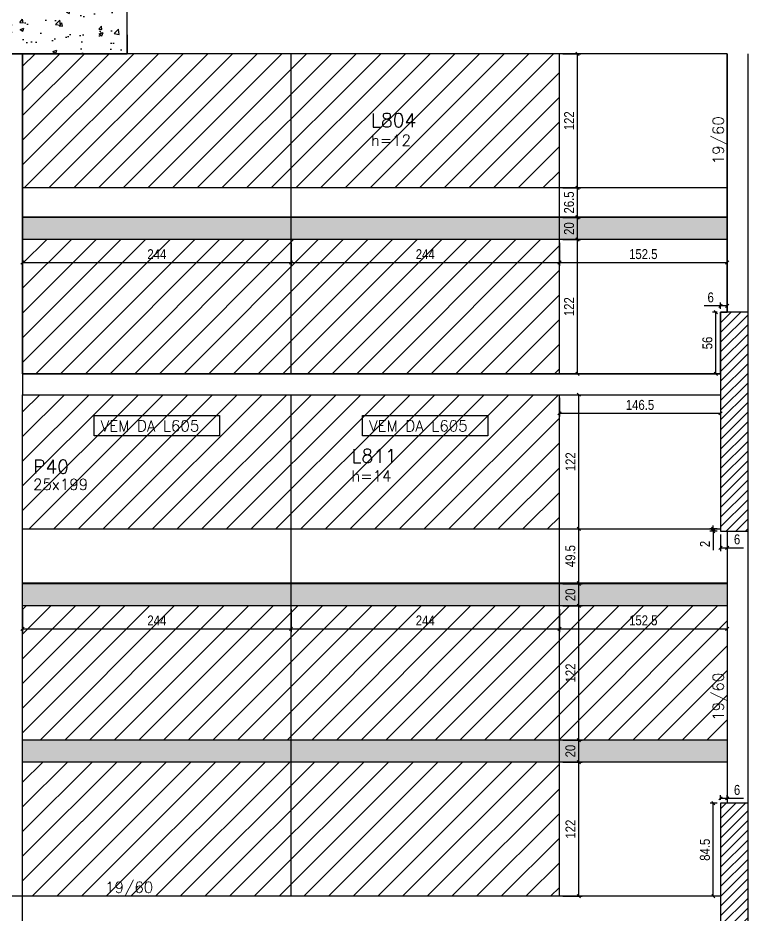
# Model space of a CAD drawing. Extents: x 1860 to 8661, y -614 to 3008.
# Drawn here: x 6487 to 7151, y 1768 to 2584 of the extents above; entities that cross this region are included whole.
import ezdxf

# ---------------------------------------------------------------- set-up
doc = ezdxf.new("R2010")
doc.units = 0
for name, color, linetype in [('COTA', 241, 'Continuous'), ('F-BLOCOS', 3, 'Continuous'), ('F-BLOCOS-HACH', 1, 'Continuous'), ('F-LAJES-DIM', 2, 'Continuous'), ('F-LAJES-NOME', 4, 'Continuous'), ('F-LAJES-R', 254, 'Continuous'), ('F-NÍVEL-PLANTA', 2, 'Continuous'), ('F-PILARES-DIM', 172, 'Continuous'), ('F-PILARES-HACH', 174, 'Continuous'), ('F-PILARES-M', 170, 'Continuous'), ('F-PILARES-NOME', 170, 'Continuous'), ('F-PILARES-S', 170, 'Continuous'), ('F-TEXTO', 6, 'Continuous'), ('F-VIGAS', 3, 'Continuous'), ('F-VIGAS-DIM', 2, 'Continuous'), ('Painéis', 200, 'Continuous')]:
    doc.layers.add(name, color=color, linetype=linetype)
doc.layers.add('Hachura', color=251, linetype='Continuous', lineweight=9)
doc.styles.add('COTA TECNICA-50', font='techl___.ttf', dxfattribs={"height": 9})
doc.styles.add('MCP', font='romans.shx')
doc.styles.add('ROMANS', font='romans.shx')
doc.dimstyles.new('COTA PAINEL-50', dxfattribs={"dimtxt": 9, "dimasz": 3, "dimexe": 3, "dimexo": 3, "dimgap": 3, "dimtad": 1, "dimdec": 1, "dimzin": 12, "dimdsep": 46, "dimtxsty": 'COTA TECNICA-50', "dimblk1": 'OBLIQUE', "dimblk2": 'OBLIQUE', "dimsah": 1, "dimcen": 0.9, "dimclrd": 4, "dimclre": 4, "dimclrt": 240, "dimadec": 1, "dimazin": 3, "dimtfac": 1, "dimtdec": 1, "dimtmove": 0, "dimatfit": 3, "dimfxl": 1, "dimtolj": 1, "dimtzin": 12, "dimarcsym": 0})
pattern_1 = [(45, (3891.34, 901.7874), (-4.419417, 4.419417), [])]

# ---------------------------------------------------------------- blocks, each defined once
blk = doc.blocks.new('Nível - Planta')
at = {"layer": 'F-NÍVEL-PLANTA'}
h = blk.add_hatch(color=71, dxfattribs=at)
h.paths.add_polyline_path([(0, 0), (0, 0.26, 0.414214), (-0.26, 0)])
h.paths.add_polyline_path([(0.26, 0), (0, 0), (0, -0.26, 0.414214)])
for p, q in [((0, -0.469), (0, 0.469)), ((-0.469, 0), (1.704, 0))]:
    blk.add_line(p, q, dxfattribs=at)
blk.add_circle((0, 0), 0.26, dxfattribs=at)
at = {"layer": 'F-TEXTO', "color": 3, "style": 'MCP'}
blk.add_attdef('NÍVEL', (0.333, 0.102), '', height=0.2, dxfattribs=at)
blk = doc.blocks.new('_Oblique')
at = {"color": 0, "linetype": 'ByBlock', "lineweight": -2}
blk.add_line((-0.5, -0.5), (0.5, 0.5), dxfattribs=at)
blk = doc.blocks.new('*D243')
at = {"layer": 'COTA', "color": 4, "lineweight": -2, "transparency": 16777216}
for p, q in [((6491.34, 2379.29), (6491.34, 2358.43)), ((6735.34, 2379.29), (6735.34, 2358.43)), ((6491.34, 2361.43), (6735.34, 2361.43))]:
    blk.add_line(p, q, dxfattribs=at)
at = {"layer": 'Defpoints', "color": 0, "transparency": 16777216}
for p in [(6491.34, 2382.29), (6735.34, 2382.29), (6735.34, 2361.43)]:
    blk.add_point(p, dxfattribs=at)
at = {"layer": 'COTA', "color": 4, "lineweight": -2, "transparency": 16777216, "xscale": 3, "yscale": 3, "zscale": 3, "rotation": 180}
blk.add_blockref('_Oblique', (6491.34, 2361.43), dxfattribs=at)
at = {"layer": 'COTA', "color": 4, "lineweight": -2, "transparency": 16777216, "xscale": 3, "yscale": 3, "zscale": 3}
blk.add_blockref('_Oblique', (6735.34, 2361.43), dxfattribs=at)
at = {"layer": 'COTA', "color": 240, "transparency": 16777216, "insert": (6613.34, 2368.99), "char_height": 9, "attachment_point": 5, "style": 'COTA TECNICA-50'}
blk.add_mtext('\\A1;244', dxfattribs=at)
blk = doc.blocks.new('*D244')
at = {"layer": 'COTA', "color": 4, "lineweight": -2, "transparency": 16777216}
for p, q in [((6735.34, 2379.29), (6735.34, 2358.43)), ((6979.34, 2379.29), (6979.34, 2358.43)), ((6735.34, 2361.43), (6979.34, 2361.43))]:
    blk.add_line(p, q, dxfattribs=at)
at = {"layer": 'Defpoints', "color": 0, "transparency": 16777216}
for p in [(6735.34, 2382.29), (6979.34, 2382.29), (6979.34, 2361.43)]:
    blk.add_point(p, dxfattribs=at)
at = {"layer": 'COTA', "color": 4, "lineweight": -2, "transparency": 16777216, "xscale": 3, "yscale": 3, "zscale": 3, "rotation": 180}
blk.add_blockref('_Oblique', (6735.34, 2361.43), dxfattribs=at)
at = {"layer": 'COTA', "color": 4, "lineweight": -2, "transparency": 16777216, "xscale": 3, "yscale": 3, "zscale": 3}
blk.add_blockref('_Oblique', (6979.34, 2361.43), dxfattribs=at)
at = {"layer": 'COTA', "color": 240, "transparency": 16777216, "insert": (6857.34, 2368.99), "char_height": 9, "attachment_point": 5, "style": 'COTA TECNICA-50'}
blk.add_mtext('\\A1;244', dxfattribs=at)
blk = doc.blocks.new('*D245')
at = {"layer": 'COTA', "color": 4, "lineweight": -2, "transparency": 16777216}
for p, q in [((6979.34, 2379.29), (6979.34, 2358.43)), ((7131.84, 2379.29), (7131.84, 2358.43)), ((6979.34, 2361.43), (7131.84, 2361.43))]:
    blk.add_line(p, q, dxfattribs=at)
at = {"layer": 'Defpoints', "color": 0, "transparency": 16777216}
for p in [(6979.34, 2382.29), (7131.84, 2382.29), (7131.84, 2361.43)]:
    blk.add_point(p, dxfattribs=at)
at = {"layer": 'COTA', "color": 4, "lineweight": -2, "transparency": 16777216, "xscale": 3, "yscale": 3, "zscale": 3, "rotation": 180}
blk.add_blockref('_Oblique', (6979.34, 2361.43), dxfattribs=at)
at = {"layer": 'COTA', "color": 4, "lineweight": -2, "transparency": 16777216, "xscale": 3, "yscale": 3, "zscale": 3}
blk.add_blockref('_Oblique', (7131.84, 2361.43), dxfattribs=at)
at = {"layer": 'COTA', "color": 240, "transparency": 16777216, "insert": (7055.59, 2369.03), "char_height": 9, "attachment_point": 5, "style": 'COTA TECNICA-50'}
blk.add_mtext('\\A1;152.5', dxfattribs=at)
blk = doc.blocks.new('*D246')
at = {"layer": 'COTA', "color": 4, "lineweight": -2, "transparency": 16777216}
for p, q in [((6982.34, 2382.29), (6998.7, 2382.29)), ((6995.7, 2260.29), (6995.7, 2382.29)), ((6982.34, 2260.29), (6998.7, 2260.29))]:
    blk.add_line(p, q, dxfattribs=at)
at = {"layer": 'Defpoints', "color": 0, "transparency": 16777216}
for p in [(6979.34, 2382.29), (6995.7, 2382.29), (6979.34, 2260.29)]:
    blk.add_point(p, dxfattribs=at)
at = {"layer": 'COTA', "color": 4, "lineweight": -2, "transparency": 16777216, "xscale": 3, "yscale": 3, "zscale": 3}
for p, rotation in [((6995.7, 2382.29), 90), ((6995.7, 2260.29), 270)]:
    blk.add_blockref('_Oblique', p, dxfattribs=dict(at, rotation=rotation))
at = {"layer": 'COTA', "color": 240, "transparency": 16777216, "insert": (6988.15, 2321.29), "char_height": 9, "attachment_point": 5, "rotation": 90, "style": 'COTA TECNICA-50'}
blk.add_mtext('\\A1;122', dxfattribs=at)
blk = doc.blocks.new('*D247')
at = {"layer": 'COTA', "color": 4, "lineweight": -2, "transparency": 16777216}
for p, q in [((6982.34, 2402.29), (6998.7, 2402.29)), ((6995.7, 2382.29), (6995.7, 2402.29)), ((6982.34, 2382.29), (6998.7, 2382.29))]:
    blk.add_line(p, q, dxfattribs=at)
at = {"layer": 'Defpoints', "color": 0, "transparency": 16777216}
for p in [(6979.34, 2402.29), (6995.7, 2402.29), (6979.34, 2382.29)]:
    blk.add_point(p, dxfattribs=at)
at = {"layer": 'COTA', "color": 4, "lineweight": -2, "transparency": 16777216, "xscale": 3, "yscale": 3, "zscale": 3}
for p, rotation in [((6995.7, 2402.29), 90), ((6995.7, 2382.29), 270)]:
    blk.add_blockref('_Oblique', p, dxfattribs=dict(at, rotation=rotation))
at = {"layer": 'COTA', "color": 240, "transparency": 16777216, "insert": (6988.11, 2392.29), "char_height": 9, "attachment_point": 5, "rotation": 90, "style": 'COTA TECNICA-50'}
blk.add_mtext('\\A1;20', dxfattribs=at)
blk = doc.blocks.new('*D248')
at = {"layer": 'COTA', "color": 4, "lineweight": -2, "transparency": 16777216}
for p, q in [((6982.34, 2429.29), (6998.7, 2429.29)), ((6995.7, 2402.79), (6995.7, 2429.29)), ((6982.34, 2402.79), (6998.7, 2402.79))]:
    blk.add_line(p, q, dxfattribs=at)
at = {"layer": 'Defpoints', "color": 0, "transparency": 16777216}
for p in [(6979.34, 2429.29), (6995.7, 2429.29), (6979.34, 2402.79)]:
    blk.add_point(p, dxfattribs=at)
at = {"layer": 'COTA', "color": 4, "lineweight": -2, "transparency": 16777216, "xscale": 3, "yscale": 3, "zscale": 3}
for p, rotation in [((6995.7, 2429.29), 90), ((6995.7, 2402.79), 270)]:
    blk.add_blockref('_Oblique', p, dxfattribs=dict(at, rotation=rotation))
at = {"layer": 'COTA', "color": 240, "transparency": 16777216, "insert": (6988.1, 2416.04), "char_height": 9, "attachment_point": 5, "rotation": 90, "style": 'COTA TECNICA-50'}
blk.add_mtext('\\A1;26.5', dxfattribs=at)
blk = doc.blocks.new('*D249')
at = {"layer": 'COTA', "color": 4, "lineweight": -2, "transparency": 16777216}
for p, q in [((6982.34, 2551.29), (6998.7, 2551.29)), ((6995.7, 2429.29), (6995.7, 2551.29)), ((6982.34, 2429.29), (6998.7, 2429.29))]:
    blk.add_line(p, q, dxfattribs=at)
at = {"layer": 'Defpoints', "color": 0, "transparency": 16777216}
for p in [(6979.34, 2551.29), (6995.7, 2551.29), (6979.34, 2429.29)]:
    blk.add_point(p, dxfattribs=at)
at = {"layer": 'COTA', "color": 4, "lineweight": -2, "transparency": 16777216, "xscale": 3, "yscale": 3, "zscale": 3}
for p, rotation in [((6995.7, 2551.29), 90), ((6995.7, 2429.29), 270)]:
    blk.add_blockref('_Oblique', p, dxfattribs=dict(at, rotation=rotation))
at = {"layer": 'COTA', "color": 240, "transparency": 16777216, "insert": (6988.15, 2490.29), "char_height": 9, "attachment_point": 5, "rotation": 90, "style": 'COTA TECNICA-50'}
blk.add_mtext('\\A1;122', dxfattribs=at)
blk = doc.blocks.new('*D250')
at = {"layer": 'COTA', "color": 4, "lineweight": -2, "transparency": 16777216}
for p, q in [((7122.84, 2316.29), (7118.53, 2316.29)), ((7121.53, 2260.29), (7121.53, 2316.29)), ((7122.84, 2260.29), (7118.53, 2260.29))]:
    blk.add_line(p, q, dxfattribs=at)
at = {"layer": 'Defpoints', "color": 0, "transparency": 16777216}
for p in [(7121.53, 2316.29), (7125.84, 2316.29), (7125.84, 2260.29)]:
    blk.add_point(p, dxfattribs=at)
at = {"layer": 'COTA', "color": 4, "lineweight": -2, "transparency": 16777216, "xscale": 3, "yscale": 3, "zscale": 3}
for p, rotation in [((7121.53, 2316.29), 90), ((7121.53, 2260.29), 270)]:
    blk.add_blockref('_Oblique', p, dxfattribs=dict(at, rotation=rotation))
at = {"layer": 'COTA', "color": 240, "transparency": 16777216, "insert": (7113.93, 2288.29), "char_height": 9, "attachment_point": 5, "rotation": 90, "style": 'COTA TECNICA-50'}
blk.add_mtext('\\A1;56', dxfattribs=at)
blk = doc.blocks.new('*D251')
at = {"layer": 'COTA', "color": 4, "lineweight": -2, "transparency": 16777216}
for p, q in [((7125.84, 2319.29), (7125.84, 2325.07)), ((7131.84, 2319.29), (7131.84, 2325.07)), ((7125.84, 2322.07), (7110.84, 2322.07)), ((7131.84, 2322.07), (7125.84, 2322.07))]:
    blk.add_line(p, q, dxfattribs=at)
at = {"layer": 'Defpoints', "color": 0, "transparency": 16777216}
for p in [(7125.84, 2322.07), (7125.84, 2316.29), (7131.84, 2316.29)]:
    blk.add_point(p, dxfattribs=at)
at = {"layer": 'COTA', "color": 4, "lineweight": -2, "transparency": 16777216, "xscale": 3, "yscale": 3, "zscale": 3, "rotation": 180}
blk.add_blockref('_Oblique', (7125.84, 2322.07), dxfattribs=at)
at = {"layer": 'COTA', "color": 4, "lineweight": -2, "transparency": 16777216, "xscale": 3, "yscale": 3, "zscale": 3}
blk.add_blockref('_Oblique', (7131.84, 2322.07), dxfattribs=at)
at = {"layer": 'COTA', "color": 240, "transparency": 16777216, "insert": (7116.84, 2329.66), "char_height": 9, "attachment_point": 5, "style": 'COTA TECNICA-50'}
blk.add_mtext('\\A1;6', dxfattribs=at)
blk = doc.blocks.new('*D252')
at = {"layer": 'COTA', "color": 4, "lineweight": -2, "transparency": 16777216}
for p, q in [((6491.34, 2046.29), (6491.34, 2025.43)), ((6735.34, 2046.29), (6735.34, 2025.43)), ((6491.34, 2028.43), (6735.34, 2028.43))]:
    blk.add_line(p, q, dxfattribs=at)
at = {"layer": 'Defpoints', "color": 0, "transparency": 16777216}
for p in [(6491.34, 2049.29), (6735.34, 2049.29), (6735.34, 2028.43)]:
    blk.add_point(p, dxfattribs=at)
at = {"layer": 'COTA', "color": 4, "lineweight": -2, "transparency": 16777216, "xscale": 3, "yscale": 3, "zscale": 3, "rotation": 180}
blk.add_blockref('_Oblique', (6491.34, 2028.43), dxfattribs=at)
at = {"layer": 'COTA', "color": 4, "lineweight": -2, "transparency": 16777216, "xscale": 3, "yscale": 3, "zscale": 3}
blk.add_blockref('_Oblique', (6735.34, 2028.43), dxfattribs=at)
at = {"layer": 'COTA', "color": 240, "transparency": 16777216, "insert": (6613.34, 2035.99), "char_height": 9, "attachment_point": 5, "style": 'COTA TECNICA-50'}
blk.add_mtext('\\A1;244', dxfattribs=at)
blk = doc.blocks.new('*D253')
at = {"layer": 'COTA', "color": 4, "lineweight": -2, "transparency": 16777216}
for p, q in [((6735.34, 2046.29), (6735.34, 2025.43)), ((6979.34, 2046.29), (6979.34, 2025.43)), ((6735.34, 2028.43), (6979.34, 2028.43))]:
    blk.add_line(p, q, dxfattribs=at)
at = {"layer": 'Defpoints', "color": 0, "transparency": 16777216}
for p in [(6735.34, 2049.29), (6979.34, 2049.29), (6979.34, 2028.43)]:
    blk.add_point(p, dxfattribs=at)
at = {"layer": 'COTA', "color": 4, "lineweight": -2, "transparency": 16777216, "xscale": 3, "yscale": 3, "zscale": 3, "rotation": 180}
blk.add_blockref('_Oblique', (6735.34, 2028.43), dxfattribs=at)
at = {"layer": 'COTA', "color": 4, "lineweight": -2, "transparency": 16777216, "xscale": 3, "yscale": 3, "zscale": 3}
blk.add_blockref('_Oblique', (6979.34, 2028.43), dxfattribs=at)
at = {"layer": 'COTA', "color": 240, "transparency": 16777216, "insert": (6857.34, 2035.99), "char_height": 9, "attachment_point": 5, "style": 'COTA TECNICA-50'}
blk.add_mtext('\\A1;244', dxfattribs=at)
blk = doc.blocks.new('*D254')
at = {"layer": 'COTA', "color": 4, "lineweight": -2, "transparency": 16777216}
for p, q in [((6979.34, 2046.29), (6979.34, 2025.43)), ((7131.84, 2046.29), (7131.84, 2025.43)), ((6979.34, 2028.43), (7131.84, 2028.43))]:
    blk.add_line(p, q, dxfattribs=at)
at = {"layer": 'Defpoints', "color": 0, "transparency": 16777216}
for p in [(6979.34, 2049.29), (7131.84, 2049.29), (7131.84, 2028.43)]:
    blk.add_point(p, dxfattribs=at)
at = {"layer": 'COTA', "color": 4, "lineweight": -2, "transparency": 16777216, "xscale": 3, "yscale": 3, "zscale": 3, "rotation": 180}
blk.add_blockref('_Oblique', (6979.34, 2028.43), dxfattribs=at)
at = {"layer": 'COTA', "color": 4, "lineweight": -2, "transparency": 16777216, "xscale": 3, "yscale": 3, "zscale": 3}
blk.add_blockref('_Oblique', (7131.84, 2028.43), dxfattribs=at)
at = {"layer": 'COTA', "color": 240, "transparency": 16777216, "insert": (7055.59, 2036.03), "char_height": 9, "attachment_point": 5, "style": 'COTA TECNICA-50'}
blk.add_mtext('\\A1;152.5', dxfattribs=at)
blk = doc.blocks.new('*D255')
at = {"layer": 'COTA', "color": 4, "lineweight": -2, "transparency": 16777216}
for p, q in [((6982.34, 1907.29), (6999.95, 1907.29)), ((6996.95, 1785.29), (6996.95, 1907.29)), ((6982.34, 1785.29), (6999.95, 1785.29))]:
    blk.add_line(p, q, dxfattribs=at)
at = {"layer": 'Defpoints', "color": 0, "transparency": 16777216}
for p in [(6979.34, 1907.29), (6996.95, 1907.29), (6979.34, 1785.29)]:
    blk.add_point(p, dxfattribs=at)
at = {"layer": 'COTA', "color": 4, "lineweight": -2, "transparency": 16777216, "xscale": 3, "yscale": 3, "zscale": 3}
for p, rotation in [((6996.95, 1907.29), 90), ((6996.95, 1785.29), 270)]:
    blk.add_blockref('_Oblique', p, dxfattribs=dict(at, rotation=rotation))
at = {"layer": 'COTA', "color": 240, "transparency": 16777216, "insert": (6989.4, 1846.29), "char_height": 9, "attachment_point": 5, "rotation": 90, "style": 'COTA TECNICA-50'}
blk.add_mtext('\\A1;122', dxfattribs=at)
blk = doc.blocks.new('*D256')
at = {"layer": 'COTA', "color": 4, "lineweight": -2, "transparency": 16777216}
for p, q in [((6982.34, 1927.29), (6999.95, 1927.29)), ((6996.95, 1907.29), (6996.95, 1927.29)), ((6982.34, 1907.29), (6999.95, 1907.29))]:
    blk.add_line(p, q, dxfattribs=at)
at = {"layer": 'Defpoints', "color": 0, "transparency": 16777216}
for p in [(6979.34, 1927.29), (6996.95, 1927.29), (6979.34, 1907.29)]:
    blk.add_point(p, dxfattribs=at)
at = {"layer": 'COTA', "color": 4, "lineweight": -2, "transparency": 16777216, "xscale": 3, "yscale": 3, "zscale": 3}
for p, rotation in [((6996.95, 1927.29), 90), ((6996.95, 1907.29), 270)]:
    blk.add_blockref('_Oblique', p, dxfattribs=dict(at, rotation=rotation))
at = {"layer": 'COTA', "color": 240, "transparency": 16777216, "insert": (6989.36, 1917.29), "char_height": 9, "attachment_point": 5, "rotation": 90, "style": 'COTA TECNICA-50'}
blk.add_mtext('\\A1;20', dxfattribs=at)
blk = doc.blocks.new('*D257')
at = {"layer": 'COTA', "color": 4, "lineweight": -2, "transparency": 16777216}
for p, q in [((6982.34, 2049.29), (6999.95, 2049.29)), ((6996.95, 1927.29), (6996.95, 2049.29)), ((6982.34, 1927.29), (6999.95, 1927.29))]:
    blk.add_line(p, q, dxfattribs=at)
at = {"layer": 'Defpoints', "color": 0, "transparency": 16777216}
for p in [(6979.34, 2049.29), (6996.95, 2049.29), (6979.34, 1927.29)]:
    blk.add_point(p, dxfattribs=at)
at = {"layer": 'COTA', "color": 4, "lineweight": -2, "transparency": 16777216, "xscale": 3, "yscale": 3, "zscale": 3}
for p, rotation in [((6996.95, 2049.29), 90), ((6996.95, 1927.29), 270)]:
    blk.add_blockref('_Oblique', p, dxfattribs=dict(at, rotation=rotation))
at = {"layer": 'COTA', "color": 240, "transparency": 16777216, "insert": (6989.4, 1988.29), "char_height": 9, "attachment_point": 5, "rotation": 90, "style": 'COTA TECNICA-50'}
blk.add_mtext('\\A1;122', dxfattribs=at)
blk = doc.blocks.new('*D258')
at = {"layer": 'COTA', "color": 4, "lineweight": -2, "transparency": 16777216}
for p, q in [((6982.34, 2069.29), (6999.95, 2069.29)), ((6996.95, 2049.29), (6996.95, 2069.29)), ((6982.34, 2049.29), (6999.95, 2049.29))]:
    blk.add_line(p, q, dxfattribs=at)
at = {"layer": 'Defpoints', "color": 0, "transparency": 16777216}
for p in [(6979.34, 2069.29), (6996.95, 2069.29), (6979.34, 2049.29)]:
    blk.add_point(p, dxfattribs=at)
at = {"layer": 'COTA', "color": 4, "lineweight": -2, "transparency": 16777216, "xscale": 3, "yscale": 3, "zscale": 3}
for p, rotation in [((6996.95, 2069.29), 90), ((6996.95, 2049.29), 270)]:
    blk.add_blockref('_Oblique', p, dxfattribs=dict(at, rotation=rotation))
at = {"layer": 'COTA', "color": 240, "transparency": 16777216, "insert": (6989.36, 2059.29), "char_height": 9, "attachment_point": 5, "rotation": 90, "style": 'COTA TECNICA-50'}
blk.add_mtext('\\A1;20', dxfattribs=at)
blk = doc.blocks.new('*D259')
at = {"layer": 'COTA', "color": 4, "lineweight": -2, "transparency": 16777216}
for p, q in [((6982.34, 2119.29), (6999.95, 2119.29)), ((6996.95, 2069.79), (6996.95, 2119.29)), ((6982.34, 2069.79), (6999.95, 2069.79))]:
    blk.add_line(p, q, dxfattribs=at)
at = {"layer": 'Defpoints', "color": 0, "transparency": 16777216}
for p in [(6979.34, 2119.29), (6996.95, 2119.29), (6979.34, 2069.79)]:
    blk.add_point(p, dxfattribs=at)
at = {"layer": 'COTA', "color": 4, "lineweight": -2, "transparency": 16777216, "xscale": 3, "yscale": 3, "zscale": 3}
for p, rotation in [((6996.95, 2119.29), 90), ((6996.95, 2069.79), 270)]:
    blk.add_blockref('_Oblique', p, dxfattribs=dict(at, rotation=rotation))
at = {"layer": 'COTA', "color": 240, "transparency": 16777216, "insert": (6989.33, 2094.54), "char_height": 9, "attachment_point": 5, "rotation": 90, "style": 'COTA TECNICA-50'}
blk.add_mtext('\\A1;49.5', dxfattribs=at)
blk = doc.blocks.new('*D260')
at = {"layer": 'COTA', "color": 4, "lineweight": -2, "transparency": 16777216}
for p, q in [((6982.34, 2241.29), (6999.95, 2241.29)), ((6996.95, 2119.29), (6996.95, 2241.29)), ((6982.34, 2119.29), (6999.95, 2119.29))]:
    blk.add_line(p, q, dxfattribs=at)
at = {"layer": 'Defpoints', "color": 0, "transparency": 16777216}
for p in [(6979.34, 2241.29), (6996.95, 2241.29), (6979.34, 2119.29)]:
    blk.add_point(p, dxfattribs=at)
at = {"layer": 'COTA', "color": 4, "lineweight": -2, "transparency": 16777216, "xscale": 3, "yscale": 3, "zscale": 3}
for p, rotation in [((6996.95, 2241.29), 90), ((6996.95, 2119.29), 270)]:
    blk.add_blockref('_Oblique', p, dxfattribs=dict(at, rotation=rotation))
at = {"layer": 'COTA', "color": 240, "transparency": 16777216, "insert": (6989.4, 2180.29), "char_height": 9, "attachment_point": 5, "rotation": 90, "style": 'COTA TECNICA-50'}
blk.add_mtext('\\A1;122', dxfattribs=at)
blk = doc.blocks.new('*D261')
at = {"layer": 'COTA', "color": 4, "lineweight": -2, "transparency": 16777216}
for p, q in [((6979.34, 2238.29), (6979.34, 2221.33)), ((7125.84, 2238.29), (7125.84, 2221.33)), ((6979.34, 2224.33), (7125.84, 2224.33))]:
    blk.add_line(p, q, dxfattribs=at)
at = {"layer": 'Defpoints', "color": 0, "transparency": 16777216}
for p in [(6979.34, 2241.29), (7125.84, 2241.29), (7125.84, 2224.33)]:
    blk.add_point(p, dxfattribs=at)
at = {"layer": 'COTA', "color": 4, "lineweight": -2, "transparency": 16777216, "xscale": 3, "yscale": 3, "zscale": 3, "rotation": 180}
blk.add_blockref('_Oblique', (6979.34, 2224.33), dxfattribs=at)
at = {"layer": 'COTA', "color": 4, "lineweight": -2, "transparency": 16777216, "xscale": 3, "yscale": 3, "zscale": 3}
blk.add_blockref('_Oblique', (7125.84, 2224.33), dxfattribs=at)
at = {"layer": 'COTA', "color": 240, "transparency": 16777216, "insert": (7052.59, 2231.93), "char_height": 9, "attachment_point": 5, "style": 'COTA TECNICA-50'}
blk.add_mtext('\\A1;146.5', dxfattribs=at)
blk = doc.blocks.new('*D262')
at = {"layer": 'COTA', "color": 4, "lineweight": -2, "transparency": 16777216}
for p, q in [((7119.13, 2119.29), (7119.13, 2122.29)), ((7122.84, 2119.29), (7116.13, 2119.29)), ((7122.84, 2117.29), (7116.13, 2117.29)), ((7119.13, 2119.29), (7119.13, 2117.29)), ((7119.13, 2117.29), (7119.13, 2099.79))]:
    blk.add_line(p, q, dxfattribs=at)
at = {"layer": 'Defpoints', "color": 0, "transparency": 16777216}
for p in [(7119.13, 2117.29), (7125.84, 2119.29), (7125.84, 2117.29)]:
    blk.add_point(p, dxfattribs=at)
at = {"layer": 'COTA', "color": 4, "lineweight": -2, "transparency": 16777216, "xscale": 3, "yscale": 3, "zscale": 3}
for p, rotation in [((7119.13, 2119.29), 270), ((7119.13, 2117.29), 90)]:
    blk.add_blockref('_Oblique', p, dxfattribs=dict(at, rotation=rotation))
at = {"layer": 'COTA', "color": 240, "transparency": 16777216, "insert": (7111.63, 2105.54), "char_height": 9, "attachment_point": 5, "rotation": 90, "style": 'COTA TECNICA-50'}
blk.add_mtext('\\A1;2', dxfattribs=at)
blk = doc.blocks.new('*D263')
at = {"layer": 'COTA', "color": 4, "lineweight": -2, "transparency": 16777216}
for p, q in [((7125.84, 2114.29), (7125.84, 2099.11)), ((7131.84, 2114.29), (7131.84, 2099.11)), ((7125.84, 2102.11), (7131.84, 2102.11)), ((7131.84, 2102.11), (7146.84, 2102.11))]:
    blk.add_line(p, q, dxfattribs=at)
at = {"layer": 'Defpoints', "color": 0, "transparency": 16777216}
for p in [(7125.84, 2117.29), (7131.84, 2117.29), (7131.84, 2102.11)]:
    blk.add_point(p, dxfattribs=at)
at = {"layer": 'COTA', "color": 4, "lineweight": -2, "transparency": 16777216, "xscale": 3, "yscale": 3, "zscale": 3, "rotation": 180}
blk.add_blockref('_Oblique', (7125.84, 2102.11), dxfattribs=at)
at = {"layer": 'COTA', "color": 4, "lineweight": -2, "transparency": 16777216, "xscale": 3, "yscale": 3, "zscale": 3}
blk.add_blockref('_Oblique', (7131.84, 2102.11), dxfattribs=at)
at = {"layer": 'COTA', "color": 240, "transparency": 16777216, "insert": (7140.84, 2109.71), "char_height": 9, "attachment_point": 5, "style": 'COTA TECNICA-50'}
blk.add_mtext('\\A1;6', dxfattribs=at)
blk = doc.blocks.new('*D264')
at = {"layer": 'COTA', "color": 4, "lineweight": -2, "transparency": 16777216}
for p, q in [((7122.84, 1869.79), (7116.27, 1869.79)), ((7119.27, 1785.29), (7119.27, 1869.79)), ((7122.84, 1785.29), (7116.27, 1785.29))]:
    blk.add_line(p, q, dxfattribs=at)
at = {"layer": 'Defpoints', "color": 0, "transparency": 16777216}
for p in [(7119.27, 1869.79), (7125.84, 1869.79), (7125.84, 1785.29)]:
    blk.add_point(p, dxfattribs=at)
at = {"layer": 'COTA', "color": 4, "lineweight": -2, "transparency": 16777216, "xscale": 3, "yscale": 3, "zscale": 3}
for p, rotation in [((7119.27, 1869.79), 90), ((7119.27, 1785.29), 270)]:
    blk.add_blockref('_Oblique', p, dxfattribs=dict(at, rotation=rotation))
at = {"layer": 'COTA', "color": 240, "transparency": 16777216, "insert": (7111.65, 1827.54), "char_height": 9, "attachment_point": 5, "rotation": 90, "style": 'COTA TECNICA-50'}
blk.add_mtext('\\A1;84.5', dxfattribs=at)
blk = doc.blocks.new('*D265')
at = {"layer": 'COTA', "color": 4, "lineweight": -2, "transparency": 16777216}
for p, q in [((7125.84, 1872.79), (7125.84, 1877.3)), ((7131.84, 1872.79), (7131.84, 1877.3)), ((7125.84, 1874.3), (7131.84, 1874.3)), ((7131.84, 1874.3), (7146.84, 1874.3))]:
    blk.add_line(p, q, dxfattribs=at)
at = {"layer": 'Defpoints', "color": 0, "transparency": 16777216}
for p in [(7125.84, 1869.79), (7131.84, 1874.3), (7131.84, 1869.79)]:
    blk.add_point(p, dxfattribs=at)
at = {"layer": 'COTA', "color": 4, "lineweight": -2, "transparency": 16777216, "xscale": 3, "yscale": 3, "zscale": 3, "rotation": 180}
blk.add_blockref('_Oblique', (7125.84, 1874.3), dxfattribs=at)
at = {"layer": 'COTA', "color": 4, "lineweight": -2, "transparency": 16777216, "xscale": 3, "yscale": 3, "zscale": 3}
blk.add_blockref('_Oblique', (7131.84, 1874.3), dxfattribs=at)
at = {"layer": 'COTA', "color": 240, "transparency": 16777216, "insert": (7140.84, 1881.9), "char_height": 9, "attachment_point": 5, "style": 'COTA TECNICA-50'}
blk.add_mtext('\\A1;6', dxfattribs=at)

msp = doc.modelspace()

# ---------------------------------------------------------------- hatches: boundary and pattern name
at = {"layer": 'F-BLOCOS-HACH', "linetype": 'Continuous'}
h = msp.add_hatch(dxfattribs=at)
h.set_pattern_fill('AR-CONC', color=256, scale=5)
h.set_pattern_definition([(50, (3891.34, 401.787), (35.863, -3.1376), [3.75, -41.25]), (355, (3891.34, 401.787), (-6.93757, 37.6096), [3, -33]), (100.4514, (3894.33, 401.526), (28.92544, 34.472), [3.187, -35.0571]), (46.1842, (3891.34, 411.787), (53.36207, -8.27596), [5.625, -61.875]), (96.6356, (3895.787, 411.1), (46.7331, 48.7059), [4.7805, -52.5857]), (351.1842, (3891.34, 411.79), (46.7331, 48.7059), [4.5, -49.5]), (21, (3896.34, 409.287), (29.84535, -20.13094), [3.75, -41.25]), (326, (3896.34, 409.287), (12.16577, 36.2575), [3, -33]), (71.4514, (3898.827, 407.61), (42.01112, 16.12656), [3.187, -35.0571]), (37.5, (3891.34, 401.787), (0.607993, 16.644693), [0, -32.6, 0, -33.5, 0, -33.125]), (7.5, (3891.34, 401.787), (13.15348, 19.72059), [0, -19.1, 0, -31.85, 0, -12.625]), (327.5, (3880.19, 401.787), (26.69112, -1.127744), [0, -12.5, 0, -39, 0, -51.75]), (317.5, (3875.19, 401.787), (29.15931, 5.00525), [0, -16.25, 0, -25.9, 0, -36.75])])
h.paths.add_polyline_path([(6586.34, 2551.29), (6586.34, 2631.29), (6325.34, 2631.29), (6325.34, 2551.29)])
at = {"layer": 'F-PILARES-HACH', "linetype": 'Continuous'}
h = msp.add_hatch(dxfattribs=at)
h.set_pattern_fill('ANSI31', color=256, scale=50, style=0)
h.set_pattern_definition(pattern_1)
h.paths.add_polyline_path([(7125.84, 2117.29), (7150.84, 2117.29), (7150.84, 2316.29), (7125.84, 2316.29)], flags=16)
h = msp.add_hatch(dxfattribs=at)
h.set_pattern_fill('ANSI31', color=256, scale=50, style=0)
h.set_pattern_definition(pattern_1)
h.paths.add_polyline_path([(7125.84, 1670.79), (7150.84, 1670.79), (7150.84, 1869.79), (7125.84, 1869.79)], flags=16)
at = {"layer": 'Hachura', "linetype": 'ByBlock'}
h = msp.add_hatch(dxfattribs=at)
h.set_pattern_fill('ANSI31', color=256, scale=5)
h.paths.add_polyline_path([(6501.34, 2551.29), (6491.34, 2551.29), (6491.34, 2429.29), (6735.34, 2429.29), (6735.34, 2551.29)])
h.paths.add_polyline_path([(6735.34, 2551.29), (6735.34, 2429.29), (6979.34, 2429.29), (6979.34, 2551.29)])
h.paths.add_polyline_path([(6979.34, 2382.29), (6735.34, 2382.29), (6735.34, 2260.29), (6979.34, 2260.29)])
h.paths.add_polyline_path([(6491.34, 2382.29), (6491.34, 2260.29), (6735.34, 2260.29), (6735.34, 2382.29)])
h = msp.add_hatch(color=256, dxfattribs=at)
h.dxf.hatch_style = 1
h.paths.add_polyline_path([(6491.34, 2402.29), (6491.34, 2382.29), (6735.34, 2382.29), (6735.34, 2402.29)])
h.paths.add_polyline_path([(6735.34, 2402.29), (6735.34, 2382.29), (6979.34, 2382.29), (6979.34, 2402.29)])
h.paths.add_polyline_path([(6979.34, 2402.29), (6979.34, 2382.29), (7131.84, 2382.29), (7131.84, 2402.29)])
h = msp.add_hatch(dxfattribs=at)
h.set_pattern_fill('ANSI31', color=256, scale=5)
h.paths.add_polyline_path([(6735.34, 2119.29), (6735.34, 2241.29), (6491.34, 2241.29), (6491.34, 2119.29)])
h.paths.add_polyline_path([(6979.34, 2119.29), (6979.34, 2241.29), (6735.34, 2241.29), (6735.34, 2119.29)])
h = msp.add_hatch(color=256, dxfattribs=at)
h.dxf.hatch_style = 1
h.paths.add_polyline_path([(6491.34, 2069.29), (6491.34, 2049.29), (6735.34, 2049.29), (6735.34, 2069.29)])
h.paths.add_polyline_path([(6735.34, 2069.29), (6735.34, 2049.29), (6979.34, 2049.29), (6979.34, 2069.29)])
h.paths.add_polyline_path([(6979.34, 2069.29), (6979.34, 2049.29), (7131.84, 2049.29), (7131.84, 2069.29)])
h = msp.add_hatch(dxfattribs=at)
h.set_pattern_fill('ANSI31', color=256, scale=5)
h.paths.add_polyline_path([(6735.34, 1927.29), (6735.34, 2049.29), (6491.34, 2049.29), (6491.34, 1927.29)])
h.paths.add_polyline_path([(6491.34, 1907.29), (6491.34, 1785.29), (6735.34, 1785.29), (6735.34, 1907.29)])
h.paths.add_polyline_path([(6735.34, 1907.29), (6735.34, 1785.29), (6979.34, 1785.29), (6979.34, 1907.29)])
h.paths.add_polyline_path([(6979.34, 1927.29), (6979.34, 2049.29), (6735.34, 2049.29), (6735.34, 1927.29)])
h.paths.add_polyline_path([(7131.84, 1927.29), (7131.84, 2049.29), (6979.34, 2049.29), (6979.34, 1927.29)])
h = msp.add_hatch(color=256, dxfattribs=at)
h.dxf.hatch_style = 1
h.paths.add_polyline_path([(6491.34, 1927.29), (6491.34, 1907.29), (6735.34, 1907.29), (6735.34, 1927.29)])
h.paths.add_polyline_path([(6735.34, 1927.29), (6735.34, 1907.29), (6979.34, 1907.29), (6979.34, 1927.29)])
h.paths.add_polyline_path([(6979.34, 1927.29), (6979.34, 1907.29), (7131.84, 1907.29), (7131.84, 1927.29)])

# ---------------------------------------------------------------- linework, layer by layer
at = {"layer": 'COTA'}
for points in [[(6556.27, 2222.35), (6670.41, 2222.35), (6670.41, 2203.92), (6556.27, 2203.92)], [(6800.27, 2222.35), (6914.41, 2222.35), (6914.41, 2203.92), (6800.27, 2203.92)]]:
    msp.add_lwpolyline(points, close=True, dxfattribs=at)
at = {"layer": 'F-BLOCOS', "color": 2, "linetype": 'Continuous'}
msp.add_lwpolyline([(6586.34, 2551.29), (6586.34, 2631.29), (6325.34, 2631.29), (6325.34, 2551.29), (6586.34, 2551.29)], dxfattribs=at)
at = {"layer": 'F-LAJES-R', "linetype": 'Continuous'}
msp.add_lwpolyline([(7131.84, 2316.29), (7131.84, 2551.29), (7110.84, 2551.29), (6501.34, 2551.29), (6491.34, 2551.29), (6491.34, 2260.29), (7125.84, 2260.29), (7125.84, 2316.29), (7131.84, 2316.29)], dxfattribs=at)
at = {"layer": 'F-PILARES-M', "linetype": 'Continuous'}
msp.add_lwpolyline([(6491.34, 1785.29), (6473.84, 1785.29), (6473.84, 1547.29), (6448.84, 1547.29), (6448.84, 1785.29), (6431.34, 1785.29), (6431.34, 1376.29), (6491.34, 1376.29), (6491.34, 1785.29)], dxfattribs=at)
at = {"layer": 'F-PILARES-S', "linetype": 'Continuous'}
for points in [[(7125.84, 2117.29), (7150.84, 2117.29), (7150.84, 2316.29), (7125.84, 2316.29), (7125.84, 2117.29)], [(7125.84, 1670.79), (7150.84, 1670.79), (7150.84, 1869.79), (7125.84, 1869.79), (7125.84, 1670.79)]]:
    msp.add_lwpolyline(points, dxfattribs=at)
at = {"layer": 'F-VIGAS'}
for p, q in [((6586.34, 2551.29), (6586.34, 2568.29)), ((6586.34, 2568.29), (6586.34, 2551.29)), ((6586.34, 2568.29), (6586.34, 2551.29)), ((6586.34, 2551.29), (6586.34, 2568.29)), ((6325.34, 2551.29), (6586.34, 2551.29)), ((6586.34, 2551.29), (6325.34, 2551.29))]:
    msp.add_line(p, q, dxfattribs=at)
for points in [[(6491.34, 2260.29), (6491.34, 2551.29)], [(7131.84, 2551.29), (7131.84, 2316.29)], [(7150.84, 2316.29), (7150.84, 2551.29)], [(7125.84, 2260.29), (6491.34, 2260.29)], [(6491.34, 2260.29), (6491.34, 2241.29)], [(6491.34, 2241.29), (7125.84, 2241.29)], [(6491.34, 1785.29), (6491.34, 2241.29)], [(7131.84, 2117.29), (7131.84, 1869.79)], [(7150.84, 1869.79), (7150.84, 2117.29)], [(7125.84, 1785.29), (6491.34, 1785.29)]]:
    msp.add_lwpolyline(points, dxfattribs=at)
at = {"layer": 'Painéis'}
for points in [[(6735.34, 2260.29), (6735.34, 2551.29)], [(6979.34, 2260.29), (6979.34, 2551.29)], [(7131.84, 2429.29), (6491.34, 2429.29)], [(7131.84, 2402.79), (6491.34, 2402.79)], [(7131.84, 2402.29), (6491.34, 2402.29)], [(7131.84, 2382.29), (6491.34, 2382.29)], [(6735.34, 1785.29), (6735.34, 2241.29)], [(6979.34, 1785.29), (6979.34, 2241.29)], [(6491.34, 2119.29), (7125.84, 2119.29)], [(7131.84, 2069.79), (6491.34, 2069.79)], [(7131.84, 2069.29), (6491.34, 2069.29)], [(7131.84, 2049.29), (6491.34, 2049.29)], [(7131.84, 1927.29), (6491.34, 1927.29)], [(7131.84, 1907.29), (6491.34, 1907.29)]]:
    msp.add_lwpolyline(points, dxfattribs=at)

# ---------------------------------------------------------------- block references
at = {"layer": 'F-NÍVEL-PLANTA', "linetype": 'Continuous', "xscale": 50, "yscale": 50, "zscale": 50}
msp.add_blockref('Nível - Planta', (6438.24, 2605.46), dxfattribs=at).add_auto_attribs({'NÍVEL': '773.40m'})

# ---------------------------------------------------------------- texts
at = {"layer": 'COTA', "style": 'ROMANS'}
for p in [(6562.34, 2207.95), (6806.34, 2207.95)]:
    msp.add_text('VEM DA L605', height=10, dxfattribs=at).set_placement(p)
at = {"layer": 'F-LAJES-DIM', "linetype": 'Continuous', "style": 'MCP'}
for s, p in [('h=12', (6807.98, 2467.56)), ('h=14', (6790.26, 2162.34))]:
    msp.add_text(s, height=10, dxfattribs=at).set_placement(p)
at = {"layer": 'F-LAJES-NOME', "linetype": 'Continuous', "style": 'MCP'}
for s, p in [('L804', (6807.98, 2484.56)), ('L811', (6790.26, 2179.34))]:
    msp.add_text(s, height=12.5, dxfattribs=at).set_placement(p)
at = {"layer": 'F-PILARES-DIM', "linetype": 'Continuous', "style": 'MCP'}
msp.add_text('25x199', height=10, dxfattribs=at).set_placement((6500.8, 2154.64))
at = {"layer": 'F-PILARES-NOME', "linetype": 'Continuous', "style": 'MCP'}
msp.add_text('P40', height=12.5, dxfattribs=at).set_placement((6500.8, 2169.64))
at = {"layer": 'F-VIGAS-DIM', "linetype": 'Continuous', "style": 'MCP'}
for p in [(7128.71, 2450.73), (7128.71, 1944.79)]:
    msp.add_text('19/60', height=10, rotation=90, dxfattribs=at).set_placement(p)
msp.add_text('19/60', height=10, dxfattribs=at).set_placement((6566.34, 1788.41))

# ---------------------------------------------------------------- dimensions: what is measured, and where the dimension line sits
at = {"layer": 'COTA'}
for base, p1, p2, picture, middle in [((6995.7, 2551.29), (6979.34, 2429.29), (6979.34, 2551.29), '*D249', (6988.15, 2490.29)), ((6995.7, 2402.29), (6979.34, 2382.29), (6979.34, 2402.29), '*D247', (6988.11, 2392.29)), ((6996.95, 2241.29), (6979.34, 2119.29), (6979.34, 2241.29), '*D260', (6989.4, 2180.29)), ((6996.95, 2069.29), (6979.34, 2049.29), (6979.34, 2069.29), '*D258', (6989.36, 2059.29)), ((6996.95, 2049.29), (6979.34, 1927.29), (6979.34, 2049.29), '*D257', (6989.4, 1988.29)), ((6996.95, 1927.29), (6979.34, 1907.29), (6979.34, 1927.29), '*D256', (6989.36, 1917.29))]:
    dim = msp.add_linear_dim(base=base, p1=p1, p2=p2, angle=90, dimstyle='COTA PAINEL-50', override={"dimtmove": 1}, dxfattribs=at)
    dim.commit()
    dim.dimension.update_dxf_attribs({"geometry": picture, "text_midpoint": middle})
dim = msp.add_linear_dim(base=(6995.7, 2429.29), p1=(6979.34, 2402.79), p2=(6979.34, 2429.29), angle=90, dimstyle='COTA PAINEL-50', dxfattribs=at)
dim.commit()
dim.dimension.update_dxf_attribs({"geometry": '*D248', "text_midpoint": (6995.7, 2416.04), "dimtype": 160})
for base, p1, p2, picture, middle in [((6735.34, 2361.43), (6491.34, 2382.29), (6735.34, 2382.29), '*D243', (6613.34, 2368.99)), ((7125.84, 2322.07), (7131.84, 2316.29), (7125.84, 2316.29), '*D251', (7116.84, 2329.66)), ((7125.84, 2224.33), (6979.34, 2241.29), (7125.84, 2241.29), '*D261', (7052.59, 2231.93)), ((7131.84, 2102.11), (7125.84, 2117.29), (7131.84, 2117.29), '*D263', (7140.84, 2109.71)), ((6735.34, 2028.43), (6491.34, 2049.29), (6735.34, 2049.29), '*D252', (6613.34, 2035.99)), ((7131.84, 1874.3), (7125.84, 1869.79), (7131.84, 1869.79), '*D265', (7140.84, 1881.9))]:
    dim = msp.add_linear_dim(base=base, p1=p1, p2=p2, dimstyle='COTA PAINEL-50', dxfattribs=at)
    dim.commit()
    dim.dimension.update_dxf_attribs({"geometry": picture, "text_midpoint": middle})
for base, p1, p2, picture, middle in [((6979.34, 2361.43), (6735.34, 2382.29), (6979.34, 2382.29), '*D244', (6857.34, 2368.99)), ((7131.84, 2361.43), (6979.34, 2382.29), (7131.84, 2382.29), '*D245', (7055.59, 2369.03)), ((6979.34, 2028.43), (6735.34, 2049.29), (6979.34, 2049.29), '*D253', (6857.34, 2035.99)), ((7131.84, 2028.43), (6979.34, 2049.29), (7131.84, 2049.29), '*D254', (7055.59, 2036.03))]:
    dim = msp.add_linear_dim(base=base, p1=p1, p2=p2, dimstyle='COTA PAINEL-50', override={"dimtmove": 1}, dxfattribs=at)
    dim.commit()
    dim.dimension.update_dxf_attribs({"geometry": picture, "text_midpoint": middle})
for base, p1, p2, picture, middle in [((6995.7, 2382.29), (6979.34, 2260.29), (6979.34, 2382.29), '*D246', (6988.15, 2321.29)), ((7121.53, 2316.29), (7125.84, 2260.29), (7125.84, 2316.29), '*D250', (7113.93, 2288.29)), ((6996.95, 2119.29), (6979.34, 2069.79), (6979.34, 2119.29), '*D259', (6989.33, 2094.54)), ((7119.13, 2117.29), (7125.84, 2119.29), (7125.84, 2117.29), '*D262', (7111.63, 2105.54)), ((6996.95, 1907.29), (6979.34, 1785.29), (6979.34, 1907.29), '*D255', (6989.4, 1846.29)), ((7119.27, 1869.79), (7125.84, 1785.29), (7125.84, 1869.79), '*D264', (7111.65, 1827.54))]:
    dim = msp.add_linear_dim(base=base, p1=p1, p2=p2, angle=90, dimstyle='COTA PAINEL-50', dxfattribs=at)
    dim.commit()
    dim.dimension.update_dxf_attribs({"geometry": picture, "text_midpoint": middle})

doc.saveas('drawing.dxf')
